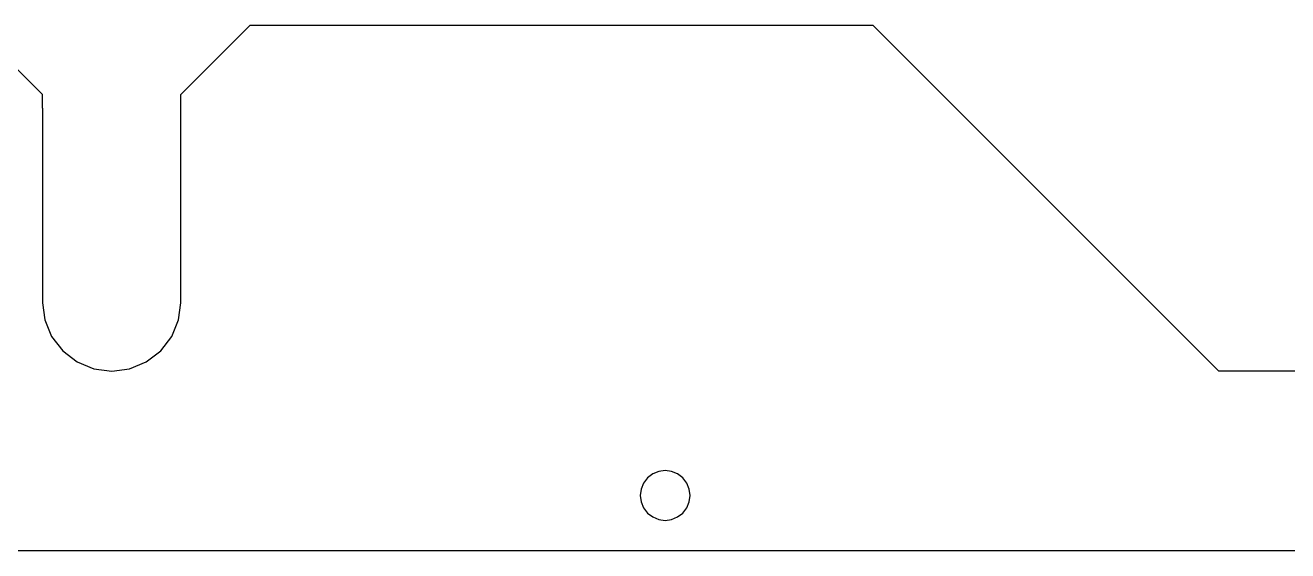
# Model space of a CAD drawing. Extents: x 0 to 621, y -370 to 0.
# Drawn here: x 93.8 to 185, y -368.1 to -330.1 of the extents above; entities that cross this region are included whole.
import ezdxf

# ---------------------------------------------------------------- set-up
doc = ezdxf.new("R2010")
doc.units = 0
doc.layers.get('0').update_dxf_attribs({"linetype": 'CONTINUOUS'})

# ---------------------------------------------------------------- blocks, each defined once
blk = doc.blocks.new('BLOCK_16')
at = {"color": 7}
blk.add_lwpolyline([(343, -368.064), (27, -368.064)], dxfattribs=at)
blk = doc.blocks.new('BLOCK_27')
at = {"color": 7}
blk.add_lwpolyline([(180, -355.064), (190, -355.064)], dxfattribs=at)
blk = doc.blocks.new('BLOCK_29')
at = {"color": 7}
blk.add_lwpolyline([(180, -355.064), (155, -330.064)], dxfattribs=at)
blk = doc.blocks.new('BLOCK_30')
at = {"color": 7}
blk.add_lwpolyline([(110, -330.064), (155, -330.064)], dxfattribs=at)
blk = doc.blocks.new('BLOCK_2089')
at = {"color": 7}
blk.add_lwpolyline([(141.8, -364.064), (141.739, -363.598)], dxfattribs=at)
blk = doc.blocks.new('BLOCK_2090')
at = {"color": 7}
blk.add_lwpolyline([(141.739, -363.598), (141.559, -363.164)], dxfattribs=at)
blk = doc.blocks.new('BLOCK_2091')
at = {"color": 7}
blk.add_lwpolyline([(141.559, -363.164), (141.273, -362.791)], dxfattribs=at)
blk = doc.blocks.new('BLOCK_2092')
at = {"color": 7}
blk.add_lwpolyline([(141.273, -362.791), (140.9, -362.505)], dxfattribs=at)
blk = doc.blocks.new('BLOCK_2093')
at = {"color": 7}
blk.add_lwpolyline([(140.9, -362.505), (140.466, -362.325)], dxfattribs=at)
blk = doc.blocks.new('BLOCK_2094')
at = {"color": 7}
blk.add_lwpolyline([(140.466, -362.325), (140, -362.264)], dxfattribs=at)
blk = doc.blocks.new('BLOCK_2095')
at = {"color": 7}
blk.add_lwpolyline([(140, -362.264), (139.534, -362.325)], dxfattribs=at)
blk = doc.blocks.new('BLOCK_2096')
at = {"color": 7}
blk.add_lwpolyline([(139.534, -362.325), (139.1, -362.505)], dxfattribs=at)
blk = doc.blocks.new('BLOCK_2097')
at = {"color": 7}
blk.add_lwpolyline([(139.1, -362.505), (138.727, -362.791)], dxfattribs=at)
blk = doc.blocks.new('BLOCK_2098')
at = {"color": 7}
blk.add_lwpolyline([(138.727, -362.791), (138.441, -363.164)], dxfattribs=at)
blk = doc.blocks.new('BLOCK_2099')
at = {"color": 7}
blk.add_lwpolyline([(138.441, -363.164), (138.261, -363.598)], dxfattribs=at)
blk = doc.blocks.new('BLOCK_2100')
at = {"color": 7}
blk.add_lwpolyline([(138.261, -363.598), (138.2, -364.064)], dxfattribs=at)
blk = doc.blocks.new('BLOCK_2101')
at = {"color": 7}
blk.add_lwpolyline([(138.2, -364.064), (138.261, -364.53)], dxfattribs=at)
blk = doc.blocks.new('BLOCK_2102')
at = {"color": 7}
blk.add_lwpolyline([(138.261, -364.53), (138.441, -364.964)], dxfattribs=at)
blk = doc.blocks.new('BLOCK_2103')
at = {"color": 7}
blk.add_lwpolyline([(138.441, -364.964), (138.727, -365.336)], dxfattribs=at)
blk = doc.blocks.new('BLOCK_2104')
at = {"color": 7}
blk.add_lwpolyline([(138.727, -365.336), (139.1, -365.622)], dxfattribs=at)
blk = doc.blocks.new('BLOCK_2105')
at = {"color": 7}
blk.add_lwpolyline([(139.1, -365.622), (139.534, -365.802)], dxfattribs=at)
blk = doc.blocks.new('BLOCK_2106')
at = {"color": 7}
blk.add_lwpolyline([(139.534, -365.802), (140, -365.864)], dxfattribs=at)
blk = doc.blocks.new('BLOCK_2107')
at = {"color": 7}
blk.add_lwpolyline([(140, -365.864), (140.466, -365.802)], dxfattribs=at)
blk = doc.blocks.new('BLOCK_2108')
at = {"color": 7}
blk.add_lwpolyline([(140.466, -365.802), (140.9, -365.622)], dxfattribs=at)
blk = doc.blocks.new('BLOCK_2109')
at = {"color": 7}
blk.add_lwpolyline([(140.9, -365.622), (141.273, -365.336)], dxfattribs=at)
blk = doc.blocks.new('BLOCK_2110')
at = {"color": 7}
blk.add_lwpolyline([(141.273, -365.336), (141.559, -364.964)], dxfattribs=at)
blk = doc.blocks.new('BLOCK_2111')
at = {"color": 7}
blk.add_lwpolyline([(141.559, -364.964), (141.739, -364.53)], dxfattribs=at)
blk = doc.blocks.new('BLOCK_2112')
at = {"color": 7}
blk.add_lwpolyline([(141.739, -364.53), (141.8, -364.064)], dxfattribs=at)
blk = doc.blocks.new('BLOCK_2443')
at = {"color": 7}
blk.add_lwpolyline([(95, -336.064), (95, -350.129)], dxfattribs=at)
blk = doc.blocks.new('BLOCK_2444')
at = {"color": 7}
blk.add_lwpolyline([(95, -350.129), (95.162, -351.36)], dxfattribs=at)
blk = doc.blocks.new('BLOCK_2445')
at = {"color": 7}
blk.add_lwpolyline([(95.162, -351.36), (95.662, -352.568)], dxfattribs=at)
blk = doc.blocks.new('BLOCK_2446')
at = {"color": 7}
blk.add_lwpolyline([(95.662, -352.568), (96.458, -353.605)], dxfattribs=at)
blk = doc.blocks.new('BLOCK_2447')
at = {"color": 7}
blk.add_lwpolyline([(96.458, -353.605), (97.496, -354.401)], dxfattribs=at)
blk = doc.blocks.new('BLOCK_2448')
at = {"color": 7}
blk.add_lwpolyline([(97.496, -354.401), (98.704, -354.902)], dxfattribs=at)
blk = doc.blocks.new('BLOCK_2449')
at = {"color": 7}
blk.add_lwpolyline([(98.704, -354.902), (100, -355.072)], dxfattribs=at)
blk = doc.blocks.new('BLOCK_2450')
at = {"color": 7}
blk.add_lwpolyline([(100, -355.072), (101.296, -354.902)], dxfattribs=at)
blk = doc.blocks.new('BLOCK_2451')
at = {"color": 7}
blk.add_lwpolyline([(101.296, -354.902), (102.504, -354.401)], dxfattribs=at)
blk = doc.blocks.new('BLOCK_2452')
at = {"color": 7}
blk.add_lwpolyline([(102.504, -354.401), (103.542, -353.605)], dxfattribs=at)
blk = doc.blocks.new('BLOCK_2453')
at = {"color": 7}
blk.add_lwpolyline([(103.542, -353.605), (104.338, -352.568)], dxfattribs=at)
blk = doc.blocks.new('BLOCK_2454')
at = {"color": 7}
blk.add_lwpolyline([(104.338, -352.568), (104.838, -351.36)], dxfattribs=at)
blk = doc.blocks.new('BLOCK_2455')
at = {"color": 7}
blk.add_lwpolyline([(104.838, -351.36), (105, -350.129)], dxfattribs=at)
blk = doc.blocks.new('BLOCK_2456')
at = {"color": 7}
blk.add_lwpolyline([(105, -350.129), (105, -336.064)], dxfattribs=at)
blk = doc.blocks.new('BLOCK_2457')
at = {"color": 7}
blk.add_lwpolyline([(95, -336.064), (95, -335.064)], dxfattribs=at)
blk = doc.blocks.new('BLOCK_2458')
at = {"color": 7}
blk.add_lwpolyline([(105, -335.064), (110, -330.064)], dxfattribs=at)
blk = doc.blocks.new('BLOCK_2459')
at = {"color": 7}
blk.add_lwpolyline([(105, -336.064), (105, -335.064)], dxfattribs=at)
blk = doc.blocks.new('BLOCK_2478')
at = {"color": 7}
blk.add_lwpolyline([(90, -330.064), (95, -335.064)], dxfattribs=at)

msp = doc.modelspace()

# ---------------------------------------------------------------- block references
for name in ['BLOCK_2478', 'BLOCK_2458', 'BLOCK_30', 'BLOCK_29', 'BLOCK_2457', 'BLOCK_2459', 'BLOCK_2443', 'BLOCK_2456', 'BLOCK_2444', 'BLOCK_2455', 'BLOCK_2445', 'BLOCK_2454', 'BLOCK_2446', 'BLOCK_2453', 'BLOCK_2447', 'BLOCK_2452', 'BLOCK_2448', 'BLOCK_2449', 'BLOCK_2450', 'BLOCK_2451', 'BLOCK_27', 'BLOCK_2098', 'BLOCK_2097', 'BLOCK_2096', 'BLOCK_2095', 'BLOCK_2094', 'BLOCK_2093', 'BLOCK_2092', 'BLOCK_2091', 'BLOCK_2100', 'BLOCK_2101', 'BLOCK_2099', 'BLOCK_2090', 'BLOCK_2089', 'BLOCK_2112', 'BLOCK_2102', 'BLOCK_2103', 'BLOCK_2110', 'BLOCK_2111', 'BLOCK_2104', 'BLOCK_2105', 'BLOCK_2106', 'BLOCK_2107', 'BLOCK_2108', 'BLOCK_2109', 'BLOCK_16']:
    msp.add_blockref(name, (0, 0))

doc.saveas('drawing.dxf')
